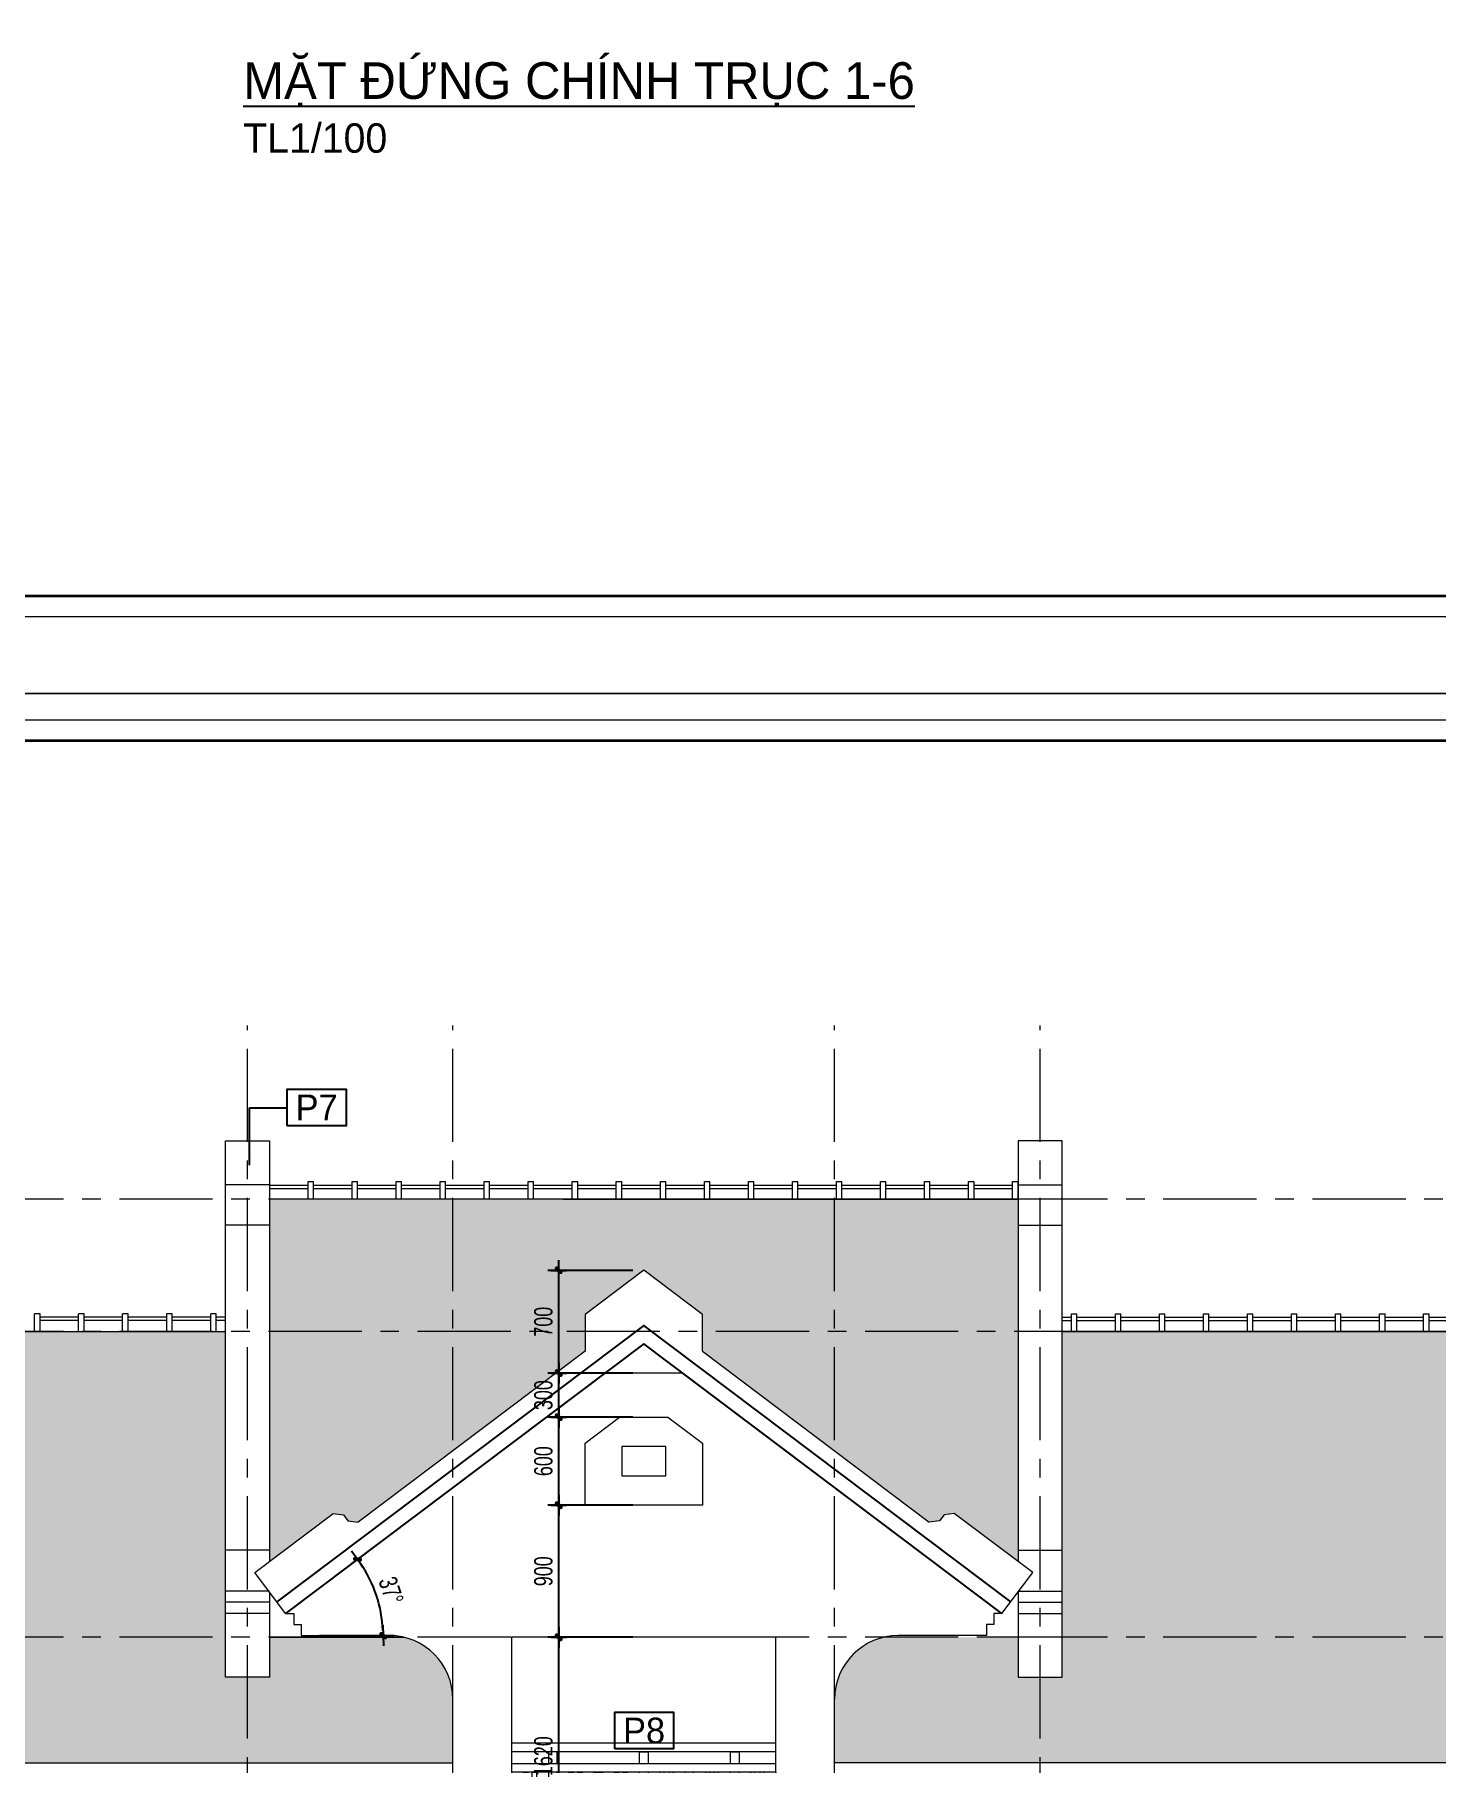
# Model space of a CAD drawing. Header units: inches. Extents: x 88947 to 296847, y 35049 to 161062.
# Drawn here: x 158711 to 168261, y 111769 to 123548 of the extents above; entities that cross this region are included whole.
import ezdxf
from ezdxf.enums import TextEntityAlignment as Align
from ezdxf.xclip import XClip

# ---------------------------------------------------------------- set-up
doc = ezdxf.new("R2010")
doc.units = ezdxf.units.IN
doc.header["$MEASUREMENT"] = 0
doc.header["$XCLIPFRAME"] = 0
doc.header["$PDMODE"] = 1
doc.linetypes.add('ACAD_ISO03W100', pattern=[30, 12, -18])
doc.linetypes.add('CENTER', pattern=[50.8, 31.75, -6.35, 6.35, -6.35])
for name, color, linetype, lineweight in [('A-Dims', 145, 'Continuous', 25), ('A-Text', 30, 'Continuous', 9), ('A-Wall', 2, 'Continuous', 35), ('DIM', 7, 'Continuous', 25), ('HACTH', 8, 'Continuous', 5), ('HATCH', 8, 'Continuous', 5), ('KHUNG 2', 144, 'Continuous', 18), ('KY HIEU', 4, 'Continuous', 25), ('NETMANH', 192, 'Continuous', 18), ('NTHAY2', 51, 'Continuous', 25), ('THAY', 3, 'Continuous', 18), ('TRUC', 252, 'ACAD_ISO03W100', 13)]:
    doc.layers.add(name, color=color, linetype=linetype, lineweight=lineweight)
doc.layers.add('text', color=2, linetype='Continuous')
doc.styles.add('FRANKO', font='VFRANKO.TTF')
doc.styles.add('VNI-HELVE-CONDENSE', font='VNARIAL.TTF', dxfattribs={"width": 0.7})
doc.dimstyles.new('TAS-100', dxfattribs={"dimscale": 50, "dimtxt": 2.5, "dimasz": 0.7, "dimexe": 1.5, "dimexo": 1.5, "dimgap": 0.8, "dimtad": 1, "dimdec": 0, "dimzin": 3, "dimdsep": 46, "dimtxsty": 'VNI-HELVE-CONDENSE', "dimblk": 'TICK', "dimcen": 2.5, "dimclrt": 71, "dimazin": 2, "dimtfac": 0.75, "dimtdec": 0, "dimtix": 1, "dimtmove": 2, "dimatfit": 2, "dimldrblk": 'TICK123', "dimfxl": 1.5, "dimtolj": 1, "dimtzin": 0, "dimarcsym": 0})
doc.dimstyles.new('TAS-50', dxfattribs={"dimscale": 25, "dimtxt": 2.5, "dimasz": 0.7, "dimexe": 1.5, "dimexo": 1.5, "dimgap": 0.8, "dimtad": 1, "dimdec": 0, "dimzin": 3, "dimdsep": 46, "dimtxsty": 'VNI-HELVE-CONDENSE', "dimblk": 'TICK', "dimcen": 2.5, "dimclrt": 71, "dimazin": 2, "dimtfac": 0.75, "dimtdec": 0, "dimtix": 1, "dimtmove": 2, "dimatfit": 2, "dimldrblk": 'TICK123', "dimfxl": 1.5, "dimtolj": 1, "dimtzin": 0, "dimarcsym": 0})

# ---------------------------------------------------------------- blocks, each defined once
blk = doc.blocks.new('khung ten')
at = {"layer": 'A-Wall', "ltscale": 0.7}
blk.add_lwpolyline([(267204, -219099), (305804, -219099), (305804, -190799), (267204, -190799)], close=True, dxfattribs=at)
at = {"layer": 'KHUNG 2', "ltscale": 0.7}
blk.add_lwpolyline([(267004, -219299), (306004, -219299), (306004, -190599), (267004, -190599)], close=True, dxfattribs=at)
at = {"layer": 'NETMANH', "ltscale": 0.7}
blk.add_lwpolyline([(265004, -220042), (307004, -220042), (307004, -190342), (265004, -190342)], close=True, dxfattribs=at)
blk = doc.blocks.new('syb-floor')
at = {"linetype": 'Continuous'}
blk.add_lwpolyline([(-4.79, -2.5), (-4.79, 2.5), (3.22, 2.5), (3.22, -2.5)], close=True, dxfattribs=at)
blk.add_attdef('SYB-FLOOR', text='', height=2.5, dxfattribs=at).set_placement((-0.78, 0), align=Align.MIDDLE_CENTER)
blk = doc.blocks.new('TICK')
at = {"layer": 'A-Dims', "color": 1}
for p, q in [((-2, 0), (2, 0)), ((0, 1.5), (0, -1.5))]:
    blk.add_line(p, q, dxfattribs=at)
at = {"layer": 'A-Dims', "color": 1, "const_width": 0.788}
blk.add_lwpolyline([(-0.33, -0.35), (0.38, 0.38)], dxfattribs=at)
at = {"layer": 'A-Dims', "color": 1, "const_width": 0.394}
for points in [[(0.24, 0.52, -0.414214), (0.52, 0.52, -1)], [(0.52, 0.52, -0.414214), (0.52, 0.24, -1)], [(-0.47, -0.21, 0.414214), (-0.47, -0.49, 1)], [(-0.47, -0.49, 0.414214), (-0.19, -0.49, 1)]]:
    blk.add_lwpolyline(points, format="xyb", dxfattribs=at)
blk = doc.blocks.new('TICK123')
at = {"layer": 'A-Dims', "color": 1}
blk.add_lwpolyline([(0.05, 0, 0, 0.84, 0), (-2.11, 0, 8.4, 8.4, 0)], format="xyseb", dxfattribs=at)
blk = doc.blocks.new('A$C15DE5CD6')
at = {"layer": 'THAY'}
for points in [[(300, 430), (0, 430)], [(300, 150), (0, 150)], [(300, 75), (0, 75)], [(300, 0), (0, 0)], [(300, -434), (0, -434)]]:
    blk.add_lwpolyline(points, dxfattribs=at)
blk = doc.blocks.new('A$C083E62B9')
at = {"layer": 'THAY'}
blk.add_lwpolyline([(-165, -500), (165, -500), (400, -677), (400, -1100), (-400, -1100), (-400, -677), (-165, -500)], dxfattribs=at)
blk.add_lwpolyline([(150, -700), (-150, -700), (-150, -900), (150, -900)], close=True, dxfattribs=at)
blk = doc.blocks.new('*D3777')
at = {"layer": 'Defpoints', "color": 0}
for p in [(162311, 114213), (160422, 112790), (161066, 112824), (160527, 112640), (160577, 112640)]:
    blk.add_point(p, dxfattribs=at)
at = {"layer": 'DIM', "color": 0, "lineweight": -2}
blk.add_line((160652, 112640), (161161, 112640), dxfattribs=at)
blk.add_arc((160222, 112640), 863, 2.3227, 34.6774, dxfattribs=at)
at = {"layer": 'DIM', "color": 0, "lineweight": -2, "xscale": 35, "yscale": 35, "zscale": 35}
for p, rotation in [((160912, 113159), 125.8387538207902), ((161086, 112640), 271.1613576950152)]:
    blk.add_blockref('TICK', p, dxfattribs=dict(at, rotation=rotation))
at = {"layer": 'DIM', "color": 71, "insert": (161140, 112946), "char_height": 125, "attachment_point": 5, "rotation": 288.5001, "style": 'VNI-HELVE-CONDENSE'}
blk.add_mtext('\\A1;37°', dxfattribs=at)
blk = doc.blocks.new('*D3744')
at = {"layer": 'Defpoints', "color": 0}
for p in [(162282, 113528), (162861, 113528), (162861, 112628)]:
    blk.add_point(p, dxfattribs=at)
at = {"layer": 'DIM', "color": 0, "lineweight": -2}
for p, q in [((162786, 113528), (162207, 113528)), ((162282, 112663), (162282, 113493)), ((162786, 112628), (162207, 112628))]:
    blk.add_line(p, q, dxfattribs=at)
at = {"layer": 'DIM', "color": 0, "lineweight": -2, "xscale": 35, "yscale": 35, "zscale": 35}
for p, rotation in [((162282, 113528), 90), ((162282, 112628), 270)]:
    blk.add_blockref('TICK', p, dxfattribs=dict(at, rotation=rotation))
at = {"layer": 'DIM', "color": 71, "insert": (162178, 113078), "char_height": 125, "attachment_point": 5, "rotation": 90, "style": 'VNI-HELVE-CONDENSE'}
blk.add_mtext('\\A1;900', dxfattribs=at)
blk = doc.blocks.new('*D3745')
at = {"layer": 'Defpoints', "color": 0}
for p in [(162282, 114128), (162861, 114128), (162861, 113528)]:
    blk.add_point(p, dxfattribs=at)
at = {"layer": 'DIM', "color": 0, "lineweight": -2}
for p, q in [((162786, 114128), (162207, 114128)), ((162282, 113563), (162282, 114093)), ((162786, 113528), (162207, 113528))]:
    blk.add_line(p, q, dxfattribs=at)
at = {"layer": 'DIM', "color": 0, "lineweight": -2, "xscale": 35, "yscale": 35, "zscale": 35}
for p, rotation in [((162282, 114128), 90), ((162282, 113528), 270)]:
    blk.add_blockref('TICK', p, dxfattribs=dict(at, rotation=rotation))
at = {"layer": 'DIM', "color": 71, "insert": (162178, 113828), "char_height": 125, "attachment_point": 5, "rotation": 90, "style": 'VNI-HELVE-CONDENSE'}
blk.add_mtext('\\A1;600', dxfattribs=at)
blk = doc.blocks.new('*D4053')
at = {"layer": 'Defpoints', "color": 0}
for p in [(162282, 114428), (162861, 114428), (162861, 114128)]:
    blk.add_point(p, dxfattribs=at)
at = {"layer": 'DIM', "color": 0, "lineweight": -2}
for p, q in [((162786, 114428), (162207, 114428)), ((162282, 114163), (162282, 114393)), ((162786, 114128), (162207, 114128))]:
    blk.add_line(p, q, dxfattribs=at)
at = {"layer": 'DIM', "color": 0, "lineweight": -2, "xscale": 35, "yscale": 35, "zscale": 35}
for p, rotation in [((162282, 114428), 90), ((162282, 114128), 270)]:
    blk.add_blockref('TICK', p, dxfattribs=dict(at, rotation=rotation))
at = {"layer": 'DIM', "color": 71, "insert": (162178, 114278), "char_height": 125, "attachment_point": 5, "rotation": 90, "style": 'VNI-HELVE-CONDENSE'}
blk.add_mtext('\\A1;300', dxfattribs=at)
blk = doc.blocks.new('*D4054')
at = {"layer": 'Defpoints', "color": 0}
for p in [(162282, 115128), (162861, 115128), (162861, 114428)]:
    blk.add_point(p, dxfattribs=at)
at = {"layer": 'DIM', "color": 0, "lineweight": -2}
for p, q in [((162786, 115128), (162207, 115128)), ((162282, 114463), (162282, 115093)), ((162786, 114428), (162207, 114428))]:
    blk.add_line(p, q, dxfattribs=at)
at = {"layer": 'DIM', "color": 0, "lineweight": -2, "xscale": 35, "yscale": 35, "zscale": 35}
for p, rotation in [((162282, 115128), 90), ((162282, 114428), 270)]:
    blk.add_blockref('TICK', p, dxfattribs=dict(at, rotation=rotation))
at = {"layer": 'DIM', "color": 71, "insert": (162178, 114778), "char_height": 125, "attachment_point": 5, "rotation": 90, "style": 'VNI-HELVE-CONDENSE'}
blk.add_mtext('\\A1;700', dxfattribs=at)
blk = doc.blocks.new('A$C57A01009')
for points in [[(1600, 840), (-1600, 840), (-1600, 900), (1600, 900), (1600, 840), (1600, 840)], [(-1270, 760), (-1270, 840), (-1210, 840), (-1210, 760)], [(-590, 760), (-590, 840), (-650, 840), (-650, 760)], [(-30, 760), (-30, 840), (30, 840), (30, 760)], [(590, 760), (590, 840), (650, 840), (650, 760)], [(1270, 760), (1270, 840), (1210, 840), (1210, 760)], [(1600, 700), (-1600, 700), (-1600, 760), (1600, 760), (1600, 700), (1600, 700)], [(-1270, 140), (-1270, 700)], [(-1210, 700), (-1210, 140)], [(-650, 700), (-650, 140)], [(-590, 140), (-590, 700)], [(-30, 140), (-30, 700)], [(30, 700), (30, 140)], [(590, 140), (590, 700)], [(650, 700), (650, 140)], [(1210, 700), (1210, 140)], [(1270, 140), (1270, 700)], [(1600, 80), (-1600, 80), (-1600, 140), (1600, 140), (1600, 80), (1600, 80)], [(-1210, 80), (-1210, 0), (-1270, 0), (-1270, 80)], [(-650, 80), (-650, 0), (-590, 0), (-590, 80)], [(30, 80), (30, 0), (-30, 0), (-30, 80)], [(650, 80), (650, 0), (590, 0), (590, 80)], [(1210, 80), (1210, 0), (1270, 0), (1270, 80)]]:
    blk.add_lwpolyline(points)
for points in [[(-1580, 840), (-1550, 840), (-1550, 760), (-1580, 760)], [(1580, 840), (1550, 840), (1550, 760), (1580, 760)], [(-1580, 700), (-1520, 700), (-1520, 140), (-1580, 140)], [(-1440, 700), (-1410, 700), (-1410, 140), (-1440, 140)], [(-1380, 700), (-1350, 700), (-1350, 140), (-1380, 140)], [(-1130, 700), (-1100, 700), (-1100, 140), (-1130, 140)], [(-1070, 700), (-1040, 700), (-1040, 140), (-1070, 140)], [(-960, 700), (-900, 700), (-900, 140), (-960, 140)], [(-820, 700), (-790, 700), (-790, 140), (-820, 140)], [(-760, 700), (-730, 700), (-730, 140), (-760, 140)], [(-510, 700), (-480, 700), (-480, 140), (-510, 140)], [(-450, 700), (-420, 700), (-420, 140), (-450, 140)], [(-340, 700), (-280, 700), (-280, 140), (-340, 140)], [(-200, 700), (-170, 700), (-170, 140), (-200, 140)], [(-140, 700), (-110, 700), (-110, 140), (-140, 140)], [(140, 700), (110, 700), (110, 140), (140, 140)], [(200, 700), (170, 700), (170, 140), (200, 140)], [(340, 700), (280, 700), (280, 140), (340, 140)], [(450, 700), (420, 700), (420, 140), (450, 140)], [(510, 700), (480, 700), (480, 140), (510, 140)], [(760, 700), (730, 700), (730, 140), (760, 140)], [(820, 700), (790, 700), (790, 140), (820, 140)], [(960, 700), (900, 700), (900, 140), (960, 140)], [(1070, 700), (1040, 700), (1040, 140), (1070, 140)], [(1130, 700), (1100, 700), (1100, 140), (1130, 140)], [(1380, 700), (1350, 700), (1350, 140), (1380, 140)], [(1440, 700), (1410, 700), (1410, 140), (1440, 140)], [(1580, 700), (1520, 700), (1520, 140), (1580, 140)], [(-1580, 80), (-1550, 80), (-1550, 0), (-1580, 0)], [(1580, 80), (1550, 80), (1550, 0), (1580, 0)]]:
    blk.add_lwpolyline(points, close=True)
blk = doc.blocks.new('*D3736')
at = {"layer": 'Defpoints', "color": 0}
for p in [(162282, 112628), (162861, 112628), (162861, 111008)]:
    blk.add_point(p, dxfattribs=at)
at = {"layer": 'DIM', "color": 0, "lineweight": -2}
for p, q in [((162786, 112628), (162207, 112628)), ((162282, 111043), (162282, 112593)), ((162786, 111008), (162207, 111008))]:
    blk.add_line(p, q, dxfattribs=at)
at = {"layer": 'DIM', "color": 0, "lineweight": -2, "xscale": 35, "yscale": 35, "zscale": 35}
for p, rotation in [((162282, 112628), 90), ((162282, 111008), 270)]:
    blk.add_blockref('TICK', p, dxfattribs=dict(at, rotation=rotation))
at = {"layer": 'DIM', "color": 71, "insert": (162178, 111818), "char_height": 125, "attachment_point": 5, "rotation": 90, "style": 'VNI-HELVE-CONDENSE'}
blk.add_mtext('\\A1;1620', dxfattribs=at)

msp = doc.modelspace()

# ---------------------------------------------------------------- hatches: boundary and pattern name
at = {"layer": 'HACTH'}
h = msp.add_hatch(dxfattribs=at)
h.set_pattern_fill('TILE_02', color=256, scale=100, style=0, pattern_type=2)
h.set_pattern_definition([(0, (160485.82, 113282.53), (200, 100), [25, -175]), (0, (160485.82, 113295.03), (200, 100), [25, -75]), (0, (160585.82, 113307.53), (200, 100), [25, -175]), (0, (160435.82, 113245.03), (200, 100), [12.5, -100, 12.5, -75]), (45, (160448.315, 113270.03), (0, 100), [17.6777, -265.165]), (45, (160435.815, 113307.53), (0, 100), [12.63, -270.2127]), (45, (160435.815, 113320.03), (0, 100), [15.15, -267.6927]), (135, (160560.815, 113320.03), (0, 100), [15.15, -267.6927]), (135, (160560.815, 113307.53), (0, 100), [12.63, -270.2127]), (135, (160548.315, 113270.03), (0, 100), [17.6777, -265.165]), (26.565, (160460.815, 113270.03), (5e-05, 100), [27.951, -195.656]), (26.565, (160460.815, 113282.53), (5e-05, 100), [27.951, -195.656]), (26.565, (160410.815, 113295.03), (5e-05, 100), [27.951, -195.656]), (26.565, (160410.815, 113307.53), (5e-05, 100), [27.951, -195.656]), (63.43495, (160435.815, 113245.03), (-5e-05, 100), [27.951, -419.2627]), (63.43495, (160448.315, 113245.03), (-5e-05, 100), [27.951, -419.2627]), (116.56505, (160548.315, 113245.03), (5e-05, 100), [27.951, -419.2627]), (116.56505, (160560.815, 113245.03), (5e-05, 100), [27.951, -419.2627]), (153.435, (160535.815, 113270.03), (-5e-05, 100), [27.951, -195.656]), (153.435, (160535.815, 113282.53), (-5e-05, 100), [27.951, -195.656]), (153.435, (160585.815, 113295.03), (-5e-05, 100), [27.951, -195.656]), (153.435, (160585.815, 113307.53), (-5e-05, 100), [27.951, -195.656]), (82.87498, (160435.815, 113245.031), (-2.5e-05, 100.000016), [100.7782, -1511.6733]), (97.12502, (160560.815, 113245.031), (2.5e-05, 100.000016), [100.7782, -1511.6733])])
h.paths.add_polyline_path([(161561.3, 114712.6), (160311.3, 114712.6), (160311.3, 113144.8), (160745.9, 113472.3), (160815.9, 113462.4), (160846, 113422.5), (160916, 113412.6), (161561.3, 113898.9)])
h.paths.add_polyline_path([(161561.3, 115612.6), (160311.3, 115612.6), (160311.3, 115485.7), (160311.3, 114712.6), (161561.3, 114712.6)])
h.paths.add_polyline_path([(164161.3, 115612.6), (162311.3, 115612.6), (161561.3, 115612.6), (161561.3, 114712.6), (162461.3, 114712.6), (162461.3, 114827.5), (162861.3, 115129), (163261.3, 114827.5), (163261.3, 114712.6), (164161.3, 114712.6)])
h.paths.add_polyline_path([(165411.3, 115485.7), (165411.3, 115612.6), (164161.3, 115612.6), (164161.3, 114712.6), (165411.3, 114712.6)])
h.paths.add_polyline_path([(165411.3, 114712.6), (164161.3, 114712.6), (164161.3, 113898.9), (164806.6, 113412.6), (164876.7, 113422.5), (164906.8, 113462.4), (164976.8, 113472.3), (165411.3, 113144.8)])
h.paths.add_polyline_path([(164161.3, 114712.6), (163261.3, 114712.6), (163261.3, 114577.1), (164161.3, 113898.9)])
h.paths.add_polyline_path([(162461.3, 114577.1), (162461.3, 114712.6), (161561.3, 114712.6), (161561.3, 113898.9)])
h.paths.add_polyline_path([(162083, 114650.6), (162083, 114905.4), (162273.1, 114905.4), (162273.1, 114650.6)], flags=9)
h.paths.add_polyline_path([(162082.9, 114150.4), (162082.9, 114405.8), (162273.1, 114405.8), (162273.1, 114150.4)], flags=25)
h.paths.add_polyline_path([(161199.3, 113068.4), (161260.6, 112885), (161080.2, 112824.6), (161018.9, 113008)], flags=9)
h.paths.add_polyline_path([(162083, 112950.3), (162083, 113205.9), (162273.1, 113205.9), (162273.1, 112950.3)], flags=9)
h.paths.add_polyline_path([(162083, 113700.1), (162083, 113956.1), (162273.1, 113956.1), (162273.1, 113700.1)], flags=9)
h = msp.add_hatch(dxfattribs=at)
h.set_pattern_fill('TILE_02', color=256, scale=100, style=0, pattern_type=2)
h.set_pattern_definition([(0, (157135.82, 112231.61), (200, 100), [25, -175]), (0, (157135.82, 112244.11), (200, 100), [25, -75]), (0, (157235.82, 112256.61), (200, 100), [25, -175]), (0, (157085.82, 112194.11), (200, 100), [12.5, -100, 12.5, -75]), (45, (157098.315, 112219.114), (0, 100), [17.6777, -265.165]), (45, (157085.815, 112256.614), (0, 100), [12.63, -270.2127]), (45, (157085.815, 112269.114), (0, 100), [15.15, -267.6927]), (135, (157210.815, 112269.114), (0, 100), [15.15, -267.6927]), (135, (157210.815, 112256.614), (0, 100), [12.63, -270.2127]), (135, (157198.315, 112219.114), (0, 100), [17.6777, -265.165]), (26.565, (157110.815, 112219.11), (5e-05, 100), [27.951, -195.656]), (26.565, (157110.815, 112231.61), (5e-05, 100), [27.951, -195.656]), (26.565, (157060.815, 112244.11), (5e-05, 100), [27.951, -195.656]), (26.565, (157060.815, 112256.61), (5e-05, 100), [27.951, -195.656]), (63.4349, (157085.815, 112194.114), (-5e-05, 100), [27.951, -419.2627]), (63.4349, (157098.315, 112194.114), (-5e-05, 100), [27.951, -419.2627]), (116.5651, (157198.315, 112194.114), (5e-05, 100), [27.951, -419.2627]), (116.5651, (157210.815, 112194.114), (5e-05, 100), [27.951, -419.2627]), (153.435, (157185.815, 112219.11), (-5e-05, 100), [27.951, -195.656]), (153.435, (157185.815, 112231.61), (-5e-05, 100), [27.951, -195.656]), (153.435, (157235.815, 112244.11), (-5e-05, 100), [27.951, -195.656]), (153.435, (157235.815, 112256.61), (-5e-05, 100), [27.951, -195.656]), (82.87498, (157085.815, 112194.114), (-2.5e-05, 100.000016), [100.7782, -1511.6733]), (97.12502, (157210.815, 112194.114), (2.5e-05, 100.000016), [100.7782, -1511.6733])])
h.paths.add_polyline_path([(160011.3, 114712.6), (156961.3, 114712.6), (156961.3, 114585.7), (156961.3, 112628.1), (160011.3, 112628.1)])
h.paths.add_polyline_path([(160161.3, 112357.3), (160011.3, 112357.3), (160011.3, 112628.1), (156961.3, 112628.1), (156961.3, 111773.7), (160161.3, 111773.7)])
h.paths.add_polyline_path([(161561.3, 112181.5), (161561.3, 112205.5, 0.3483), (161226.3, 112628.1), (160311.3, 112628.1), (160311.3, 112357.3), (160161.3, 112357.3), (160161.3, 111773.7), (161561.3, 111773.7)])
h = msp.add_hatch(dxfattribs=at)
h.set_pattern_fill('TILE_02', color=256, scale=100, style=0, pattern_type=2)
h.set_pattern_definition([(0, (164335.82, 112231.61), (200, 100), [25, -175]), (0, (164335.82, 112244.11), (200, 100), [25, -75]), (0, (164435.82, 112256.61), (200, 100), [25, -175]), (0, (164285.82, 112194.11), (200, 100), [12.5, -100, 12.5, -75]), (45, (164298.315, 112219.114), (0, 100), [17.6777, -265.165]), (45, (164285.815, 112256.614), (0, 100), [12.63, -270.2127]), (45, (164285.815, 112269.114), (0, 100), [15.15, -267.6927]), (135, (164410.815, 112269.114), (0, 100), [15.15, -267.6927]), (135, (164410.815, 112256.614), (0, 100), [12.63, -270.2127]), (135, (164398.315, 112219.114), (0, 100), [17.6777, -265.165]), (26.565, (164310.815, 112219.11), (5e-05, 100), [27.951, -195.656]), (26.565, (164310.815, 112231.61), (5e-05, 100), [27.951, -195.656]), (26.565, (164260.815, 112244.11), (5e-05, 100), [27.951, -195.656]), (26.565, (164260.815, 112256.61), (5e-05, 100), [27.951, -195.656]), (63.4349, (164285.815, 112194.114), (-5e-05, 100), [27.951, -419.2627]), (63.4349, (164298.315, 112194.114), (-5e-05, 100), [27.951, -419.2627]), (116.5651, (164398.315, 112194.114), (5e-05, 100), [27.951, -419.2627]), (116.5651, (164410.815, 112194.114), (5e-05, 100), [27.951, -419.2627]), (153.435, (164385.815, 112219.11), (-5e-05, 100), [27.951, -195.656]), (153.435, (164385.815, 112231.61), (-5e-05, 100), [27.951, -195.656]), (153.435, (164435.815, 112244.11), (-5e-05, 100), [27.951, -195.656]), (153.435, (164435.815, 112256.61), (-5e-05, 100), [27.951, -195.656]), (82.87498, (164285.815, 112194.114), (-2.5e-05, 100.000016), [100.7782, -1511.6733]), (97.12502, (164410.815, 112194.114), (2.5e-05, 100.000016), [100.7782, -1511.6733])])
h.paths.add_polyline_path([(168761.3, 114712.6), (165711.3, 114712.6), (165711.3, 112628.1), (168761.3, 112628.1)])
h.paths.add_polyline_path([(168761.3, 112628.1), (165711.3, 112628.1), (165711.3, 112357.3), (165561.3, 112357.3), (165561.3, 111773.7), (168761.3, 111773.7)])
h.paths.add_polyline_path([(165561.3, 112357.3), (165411.3, 112357.3), (165411.3, 112628.1), (165195.9, 112628.1), (164496.4, 112628.1, 0.3482972), (164161.3, 112205.5), (164161.3, 111773.7), (165561.3, 111773.7)])

# ---------------------------------------------------------------- linework, layer by layer
at = {"layer": 'Defpoints'}
for points in [[(165361.4, 112869.4), (162861.3, 114753.3), (160361.3, 112869.4)], [(165301.2, 112789.6), (162861.3, 114628.1), (160421.5, 112789.6)]]:
    msp.add_lwpolyline(points, dxfattribs=at)
at = {"layer": 'THAY'}
for p, q in [((160311.3, 115708.2), (160574.3, 115708.2)), ((160311.3, 115686.3), (160574.3, 115686.3)), ((160574.3, 115612.6), (160574.3, 115732.9)), ((160574.3, 115732.9), (160611.3, 115732.9)), ((160611.3, 115708.2), (160874.3, 115708.2)), ((160611.3, 115686.3), (160874.3, 115686.3)), ((160874.3, 115612.6), (160874.3, 115732.9)), ((160874.3, 115732.9), (160911.3, 115732.9)), ((160911.3, 115708.2), (161174.3, 115708.2)), ((160911.3, 115686.3), (161174.3, 115686.3)), ((161174.3, 115612.6), (161174.3, 115732.9)), ((161174.3, 115732.9), (161211.3, 115732.9)), ((161211.3, 115708.2), (161474.3, 115708.2)), ((161211.3, 115686.3), (161474.3, 115686.3)), ((161474.3, 115612.6), (161474.3, 115732.9)), ((161474.3, 115732.9), (161511.3, 115732.9)), ((161511.3, 115708.2), (161774.3, 115708.2)), ((161511.3, 115686.3), (161774.3, 115686.3)), ((161774.3, 115612.6), (161774.3, 115732.9)), ((161774.3, 115732.9), (161811.3, 115732.9)), ((161811.3, 115708.2), (162074.3, 115708.2)), ((161811.3, 115686.3), (162074.3, 115686.3)), ((162074.3, 115612.6), (162074.3, 115732.9)), ((162074.3, 115732.9), (162111.3, 115732.9)), ((162111.3, 115708.2), (162374.3, 115708.2)), ((162111.3, 115686.3), (162374.3, 115686.3)), ((162374.3, 115612.6), (162374.3, 115732.9)), ((162374.3, 115732.9), (162411.3, 115732.9)), ((162411.3, 115708.2), (162674.3, 115708.2)), ((162411.3, 115686.3), (162674.3, 115686.3)), ((162674.3, 115612.6), (162674.3, 115732.9)), ((162674.3, 115732.9), (162711.3, 115732.9)), ((162711.3, 115708.2), (162974.3, 115708.2)), ((162711.3, 115686.3), (162974.3, 115686.3)), ((162974.3, 115612.6), (162974.3, 115732.9)), ((162974.3, 115732.9), (163011.3, 115732.9)), ((163011.3, 115708.2), (163274.3, 115708.2)), ((163011.3, 115686.3), (163274.3, 115686.3)), ((163274.3, 115612.6), (163274.3, 115732.9)), ((163274.3, 115732.9), (163311.3, 115732.9)), ((163311.3, 115708.2), (163574.3, 115708.2)), ((163311.3, 115686.3), (163574.3, 115686.3)), ((163574.3, 115612.6), (163574.3, 115732.9)), ((163574.3, 115732.9), (163611.3, 115732.9)), ((163611.3, 115708.2), (163874.3, 115708.2)), ((163611.3, 115686.3), (163874.3, 115686.3)), ((163874.3, 115612.6), (163874.3, 115732.9)), ((163874.3, 115732.9), (163911.3, 115732.9)), ((163911.3, 115708.2), (164174.3, 115708.2)), ((163911.3, 115686.3), (164174.3, 115686.3)), ((164174.3, 115612.6), (164174.3, 115732.9)), ((164174.3, 115732.9), (164211.3, 115732.9)), ((164211.3, 115708.2), (164474.3, 115708.2)), ((164211.3, 115686.3), (164474.3, 115686.3)), ((164474.3, 115612.6), (164474.3, 115732.9)), ((164474.3, 115732.9), (164511.3, 115732.9)), ((164511.3, 115708.2), (164774.3, 115708.2)), ((164511.3, 115686.3), (164774.3, 115686.3)), ((164774.3, 115612.6), (164774.3, 115732.9)), ((164774.3, 115732.9), (164811.3, 115732.9)), ((164811.3, 115708.2), (165074.3, 115708.2)), ((164811.3, 115686.3), (165074.3, 115686.3)), ((165074.3, 115612.6), (165074.3, 115732.9)), ((165074.3, 115732.9), (165111.3, 115732.9)), ((165111.3, 115708.2), (165374.3, 115708.2)), ((165111.3, 115686.3), (165374.3, 115686.3)), ((165374.3, 115612.6), (165374.3, 115732.9)), ((165374.3, 115732.9), (165411.3, 115732.9)), ((158748.4, 114832.9), (158711.3, 114832.9)), ((158748.4, 114712.6), (158748.4, 114832.9)), ((159011.3, 114808.2), (158748.4, 114808.2)), ((159011.3, 114786.3), (158748.4, 114786.3)), ((159048.4, 114832.9), (159011.3, 114832.9)), ((159048.4, 114712.6), (159048.4, 114832.9)), ((159311.3, 114808.2), (159048.4, 114808.2)), ((159311.3, 114786.3), (159048.4, 114786.3)), ((159348.4, 114832.9), (159311.3, 114832.9)), ((159348.4, 114712.6), (159348.4, 114832.9)), ((159611.3, 114808.2), (159348.4, 114808.2)), ((159611.3, 114786.3), (159348.4, 114786.3)), ((159648.4, 114832.9), (159611.3, 114832.9)), ((159648.4, 114712.6), (159648.4, 114832.9)), ((159911.3, 114808.2), (159648.4, 114808.2)), ((159911.3, 114786.3), (159648.4, 114786.3)), ((159948.4, 114832.9), (159911.3, 114832.9)), ((159948.4, 114712.6), (159948.4, 114832.9)), ((160011.3, 114808.2), (159948.4, 114808.2)), ((160011.3, 114786.3), (159948.4, 114786.3)), ((165711.3, 114808.2), (165774.3, 114808.2)), ((165711.3, 114786.3), (165774.3, 114786.3)), ((165774.3, 114712.6), (165774.3, 114832.9)), ((165774.3, 114832.9), (165811.3, 114832.9)), ((165811.3, 114808.2), (166074.3, 114808.2)), ((165811.3, 114786.3), (166074.3, 114786.3)), ((166074.3, 114712.6), (166074.3, 114832.9)), ((166074.3, 114832.9), (166111.3, 114832.9)), ((166111.3, 114808.2), (166374.3, 114808.2)), ((166111.3, 114786.3), (166374.3, 114786.3)), ((166374.3, 114712.6), (166374.3, 114832.9)), ((166374.3, 114832.9), (166411.3, 114832.9)), ((166411.3, 114808.2), (166674.3, 114808.2)), ((166411.3, 114786.3), (166674.3, 114786.3)), ((166674.3, 114712.6), (166674.3, 114832.9)), ((166674.3, 114832.9), (166711.3, 114832.9)), ((166711.3, 114808.2), (166974.3, 114808.2)), ((166711.3, 114786.3), (166974.3, 114786.3)), ((166974.3, 114712.6), (166974.3, 114832.9)), ((166974.3, 114832.9), (167011.3, 114832.9)), ((167011.3, 114808.2), (167274.3, 114808.2)), ((167011.3, 114786.3), (167274.3, 114786.3)), ((167274.3, 114712.6), (167274.3, 114832.9)), ((167274.3, 114832.9), (167311.3, 114832.9)), ((167311.3, 114808.2), (167574.3, 114808.2)), ((167311.3, 114786.3), (167574.3, 114786.3)), ((167574.3, 114712.6), (167574.3, 114832.9)), ((167574.3, 114832.9), (167611.3, 114832.9)), ((167611.3, 114808.2), (167874.3, 114808.2)), ((167611.3, 114786.3), (167874.3, 114786.3)), ((167874.3, 114712.6), (167874.3, 114832.9)), ((167874.3, 114832.9), (167911.3, 114832.9)), ((167911.3, 114808.2), (168174.3, 114808.2)), ((167911.3, 114786.3), (168174.3, 114786.3)), ((168174.3, 114712.6), (168174.3, 114832.9)), ((168174.3, 114832.9), (168211.3, 114832.9)), ((168211.3, 114808.2), (168474.3, 114808.2)), ((168211.3, 114786.3), (168474.3, 114786.3))]:
    msp.add_line(p, q, dxfattribs=at)
for points in [[(160011.3, 115485.7), (160011.3, 116011.5), (160311.3, 116011.5), (160311.3, 115485.7)], [(165711.3, 115485.7), (165711.3, 116011.5), (165411.3, 116011.5), (165411.3, 115485.7)], [(160311.3, 115710.1), (160011.3, 115710.1)], [(160611.3, 115612.6), (160611.3, 115732.9)], [(160911.3, 115612.6), (160911.3, 115732.9)], [(161211.3, 115612.6), (161211.3, 115732.9)], [(161511.3, 115612.6), (161511.3, 115732.9)], [(161811.3, 115612.6), (161811.3, 115732.9)], [(162111.3, 115612.6), (162111.3, 115732.9)], [(162411.3, 115612.6), (162411.3, 115732.9)], [(162711.3, 115612.6), (162711.3, 115732.9)], [(163011.3, 115612.6), (163011.3, 115732.9)], [(163311.3, 115612.6), (163311.3, 115732.9)], [(163611.3, 115612.6), (163611.3, 115732.9)], [(163911.3, 115612.6), (163911.3, 115732.9)], [(164211.3, 115612.6), (164211.3, 115732.9)], [(164511.3, 115612.6), (164511.3, 115732.9)], [(164811.3, 115612.6), (164811.3, 115732.9)], [(165111.3, 115612.6), (165111.3, 115732.9)], [(165411.3, 115612.6), (165411.3, 115732.9)], [(165411.3, 115710.1), (165711.3, 115710.1)], [(165411.3, 115612.6), (160311.3, 115612.6)], [(162311.3, 115612.6), (165411.3, 115612.6)], [(160311.3, 112935.7), (160311.3, 112357.3), (160011.3, 112357.3), (160011.3, 115485.7)], [(160311.3, 115436.4), (160011.3, 115436.4)], [(160311.3, 115485.7), (160311.3, 113144.8)], [(165411.3, 115485.7), (165411.3, 113144.8)], [(165411.3, 112935.7), (165411.3, 112357.3), (165711.3, 112357.3), (165711.3, 115485.7)], [(165411.3, 115436.4), (165711.3, 115436.4)], [(163261.3, 114577.1), (163261.3, 114827.5), (162861.3, 115129), (162461.3, 114827.5), (162461.3, 114577.1)], [(158711.3, 114712.6), (158711.3, 114832.9)], [(159011.3, 114712.6), (159011.3, 114832.9)], [(159311.3, 114712.6), (159311.3, 114832.9)], [(159611.3, 114712.6), (159611.3, 114832.9)], [(159911.3, 114712.6), (159911.3, 114832.9)], [(165811.3, 114712.6), (165811.3, 114832.9)], [(166111.3, 114712.6), (166111.3, 114832.9)], [(166411.3, 114712.6), (166411.3, 114832.9)], [(166711.3, 114712.6), (166711.3, 114832.9)], [(167011.3, 114712.6), (167011.3, 114832.9)], [(167311.3, 114712.6), (167311.3, 114832.9)], [(167611.3, 114712.6), (167611.3, 114832.9)], [(167911.3, 114712.6), (167911.3, 114832.9)], [(168211.3, 114712.6), (168211.3, 114832.9)], [(156961.3, 114712.6), (160011.3, 114712.6)], [(165711.3, 114712.6), (168811.3, 114712.6)], [(168811.3, 114712.6), (165711.3, 114712.6)], [(162461.3, 114577.1), (160916, 113412.6)], [(163261.3, 114577.1), (164806.6, 113412.6)], [(165301.2, 112789.6), (163126.8, 114428.1), (162595.9, 114428.1), (160421.5, 112789.6)], [(160421.5, 112789.6), (160210.9, 113069.1), (160745.9, 113472.3), (160815.9, 113462.4), (160846, 113422.5), (160916, 113412.6)], [(165301.2, 112789.6), (165511.8, 113069.1), (164976.8, 113472.3), (164906.8, 113462.4), (164876.7, 113422.5), (164806.6, 113412.6)], [(160421.5, 112789.6), (160476.8, 112789.6), (160476.8, 112714.6), (160526.8, 112714.6), (160526.8, 112639.6), (160676.8, 112639.6)], [(165301.2, 112789.6), (165245.9, 112789.6), (165245.9, 112714.6), (165195.9, 112714.6), (165195.9, 112639.6), (164595.4, 112639.6)], [(160311.3, 112628.1), (161226.3, 112628.1)], [(163761.3, 105928.1), (163761.3, 112628.1), (161961.3, 112628.1), (161961.3, 105928.1)], [(165411.3, 112628.1), (165195.9, 112628.1)], [(161561.3, 105928.1), (161561.3, 112181.5)], [(164161.3, 105928.1), (164161.3, 112181.5)], [(156961.3, 111773.7), (161561.3, 111773.7)], [(168811.3, 111773.7), (164161.3, 111773.7)]]:
    msp.add_lwpolyline(points, dxfattribs=at)
for centre, start, end in [((161127.3, 112205.5), 0, 90), ((164595.4, 112205.5), 90, 180)]:
    msp.add_arc(centre, 434, start, end, dxfattribs=at)
at = {"layer": 'TRUC', "linetype": 'CENTER', "ltscale": 20}
for points in [[(160161.3, 104826.7), (160161.3, 116795.7)], [(161561.3, 104826.7), (161561.3, 116795.7)], [(164161.3, 104826.7), (164161.3, 116795.7)], [(165561.3, 104826.7), (165561.3, 116795.7)], [(172115.9, 115612.6), (154105.4, 115612.6)], [(172115.9, 114712.6), (154105.4, 114712.6)], [(172115.9, 112628.1), (154105.4, 112628.1)]]:
    msp.add_lwpolyline(points, dxfattribs=at)

# ---------------------------------------------------------------- block references
at = {"layer": 'A-Text', "xscale": 0.7071428571362048, "yscale": 0.7071428573544836, "zscale": 0.7071428573664265}
for p in [(-39048.5, 274659.1), (-39048.5, 253657)]:
    msp.add_blockref('khung ten', p, dxfattribs=at)
at = {"layer": 'HATCH'}
for name, p in [('A$C083E62B9', (162861.3, 114628.1)), ('A$C15DE5CD6', (160011.3, 112791.3))]:
    msp.add_blockref(name, p, dxfattribs=at)
at = {"layer": 'HATCH', "xscale": -1}
msp.add_blockref('A$C15DE5CD6', (165711.3, 112791.3), dxfattribs=at)
at = {"layer": 'KY HIEU'}
ref = msp.add_blockref('syb-floor', (160672, 116238.6), dxfattribs=dict(at, xscale=50, yscale=50, zscale=50))
ref.add_attrib('SYB-FLOOR', 'P7', dxfattribs={"layer": '0', "linetype": 'Continuous', "height": 175, "style": 'FRANKO'}).set_placement((160632.7, 116238.6), align=Align.MIDDLE_CENTER)
ref = msp.add_blockref('syb-floor', (162902.7, 111992.9), dxfattribs=dict(at, xscale=50, yscale=50, zscale=50))
ref.add_attrib('SYB-FLOOR', 'P8', dxfattribs={"layer": '0', "linetype": 'Continuous', "height": 175, "style": 'FRANKO'}).set_placement((162863.5, 111992.9), align=Align.MIDDLE_CENTER)
at = {"layer": 'THAY'}
ref = msp.add_blockref('A$C57A01009', (162861.3, 111008.1), dxfattribs=at)
XClip(ref).set_block_clipping_path([(-899.9999999876, -342.3451636141), (900.0000000666, 1077.9999999988)])

# ---------------------------------------------------------------- texts
at = {"layer": 'text', "insert": (160132.6, 123359.5), "char_height": 250, "width": 5870.927, "attachment_point": 1, "style": 'FRANKO'}
msp.add_mtext('{\\LMAËT ÑÖÙNG CHÍNH TRUÏC 1-6 \\P\\H0.8x;\\lTL1/100}', dxfattribs=at)
msp.add_mtext('{\\LMAËT ÑÖÙNG CHÍNH TRUÏC 1-6 \\P\\H0.8x;\\lTL1/100}', dxfattribs=at)

# ---------------------------------------------------------------- dimensions: what is measured, and where the dimension line sits
at = {"layer": 'DIM'}
for base, p1, p2, picture, middle in [((162281.8, 115128), (162861.3, 114428.1), (162861.3, 115128), '*D4054', (162178.1, 114778)), ((162281.8, 114428.1), (162861.3, 114128.1), (162861.3, 114428.1), '*D4053', (162178, 114278.1)), ((162281.8, 114128.1), (162861.3, 113528.1), (162861.3, 114128.1), '*D3745', (162178.1, 113828.1)), ((162281.8, 113528.1), (162861.3, 112628.1), (162861.3, 113528.1), '*D3744', (162178.1, 113078.1)), ((162281.8, 112628.1), (162861.3, 111008.1), (162861.3, 112628.1), '*D3736', (162178.1, 111818.1))]:
    dim = msp.add_linear_dim(base=base, p1=p1, p2=p2, angle=90, dimstyle='TAS-100', dxfattribs=at)
    dim.commit()
    dim.dimension.update_dxf_attribs({"geometry": picture, "text_midpoint": middle})
dim = msp.add_angular_dim_2l(base=(161066, 112824), line1=((160526.8, 112639.6), (160576.8, 112639.6)), line2=((160421.5, 112789.6), (162310.9, 114213.3)), dimstyle='TAS-100', dxfattribs=at)
dim.commit()
dim.dimension.update_dxf_attribs({"geometry": '*D3777', "text_midpoint": (161139.8, 112946.5)})

# ---------------------------------------------------------------- leaders
at = {"layer": 'NTHAY2'}
msp.add_leader([(160175.2, 115844.9), (160175.2, 116235.7), (160432.7, 116235.7)], dimstyle='TAS-50', override={"dimgap": 0.8, "dimtad": 0}, dxfattribs=at)

doc.saveas('drawing.dxf')
